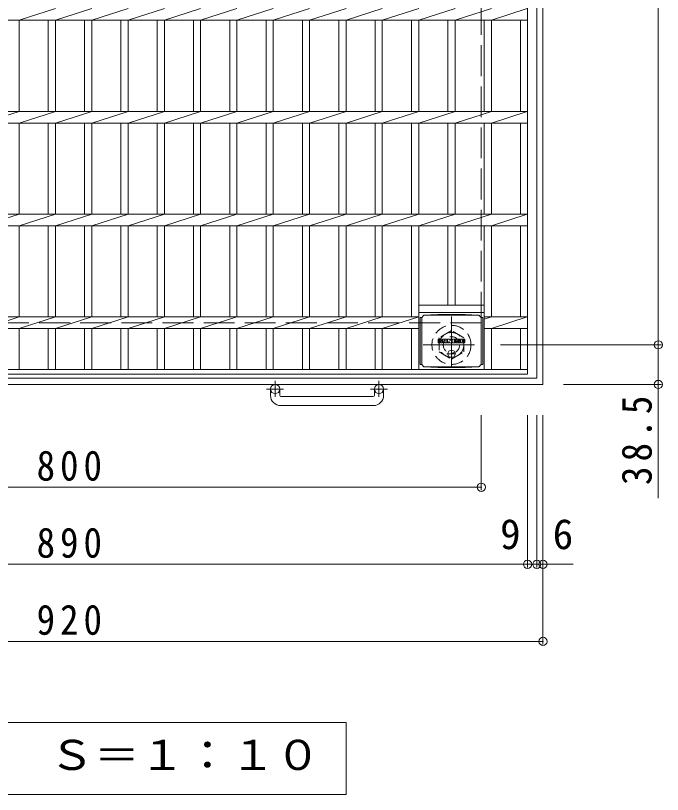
# Model space of a CAD drawing. Units: millimetres at full size, sheet at 1:10; details may follow other scales. Extents: x -2312 to 2340, y -1941 to 1789.
# Drawn here: x -950 to -321, y 254 to 1011 of the extents above; entities that cross this region are included whole.
import ezdxf
from ezdxf.enums import TextEntityAlignment as Align

# ---------------------------------------------------------------- set-up
doc = ezdxf.new("R2010")
doc.units = ezdxf.units.MM
doc.header["$LTSCALE"] = 10
doc.header["$PDMODE"] = 32
doc.header["$PDSIZE"] = 8
for name, pattern in [('CHAIN1', [8, 5, -1, 1, -1]), ('DASHED1', [1.8, 1.2, -0.6]), ('DASHED3', [4, 3, -1])]:
    doc.linetypes.add(name, pattern=pattern)
for name, color, linetype, lineweight in [('C-1', 2, 'Continuous', 9), ('C-2', 3, 'Continuous', 9), ('C-4', 7, 'Continuous', 9), ('C-5', 7, 'Continuous', 9), ('C-9', 2, 'Continuous', 9), ('C-F', 7, 'Continuous', 9)]:
    doc.layers.add(name, color=color, linetype=linetype, lineweight=lineweight)
doc.styles.add('ＭＳ ゴシック', font='')
doc.styles.get('ＭＳ ゴシック').set_extended_font_data('MS Gothic')

msp = doc.modelspace()

# ---------------------------------------------------------------- linework, layer by layer
at = {"layer": 'C-1'}
for p, q in [((-437.39, 652.46), (-437.39, 1572.46)), ((-443.39, 658.46), (-443.39, 1566.46)), ((-437.39, 652.46), (-1357.39, 652.46)), ((-443.39, 658.46), (-1351.39, 658.46)), ((-702.39, 641.86), (-702.39, 647.96)), ((-693.39, 641.86), (-693.39, 647.96)), ((-601.39, 641.86), (-601.39, 647.96)), ((-592.39, 641.86), (-592.39, 647.96)), ((-692.39, 640.86), (-602.39, 640.86)), ((-602.39, 631.86), (-692.39, 631.86))]:
    msp.add_line(p, q, dxfattribs=at)
at = {"layer": 'C-1', "linetype": 'DASHED3'}
msp.add_line((-497.39, 712.46), (-497.39, 1512.46), dxfattribs=at)
at = {"layer": 'C-1', "linetype": 'CHAIN1'}
for p, q in [((-526.39, 718.6), (-526.39, 663.32)), ((-554.03, 690.96), (-498.76, 690.96)), ((-697.89, 656.07), (-697.89, 640.47)), ((-596.89, 656.07), (-596.89, 640.47)), ((-689.73, 647.96), (-706.14, 647.96)), ((-588.73, 647.96), (-605.14, 647.96))]:
    msp.add_line(p, q, dxfattribs=at)
at = {"layer": 'C-1', "linetype": 'DASHED1'}
for p, q in [((-526.39, 704.82), (-538.39, 697.89)), ((-514.39, 697.89), (-526.39, 704.82)), ((-538.39, 697.89), (-538.39, 684.03)), ((-514.39, 684.03), (-514.39, 697.89)), ((-538.39, 684.03), (-526.39, 677.1)), ((-526.39, 677.1), (-514.39, 684.03))]:
    msp.add_line(p, q, dxfattribs=at)
at = {"layer": 'C-1', "linetype": 'DASHED3'}
msp.add_lwpolyline([(-497.39, 712.46), (-1297.39, 712.46), (-1297.39, 1512.46)], dxfattribs=at)
at = {"layer": 'C-1', "linetype": 'DASHED1'}
for radius in [19, 12, 8]:
    msp.add_circle((-526.39, 690.96), radius, dxfattribs=at)
at = {"layer": 'C-1'}
for centre in [(-697.89, 647.96), (-596.89, 647.96)]:
    msp.add_circle(centre, 4.5, dxfattribs=at)
for centre, radius, start, end in [((-692.39, 641.86), 10, 180, 270), ((-692.39, 641.86), 1, 180, 270), ((-602.39, 641.86), 10, 270, 0), ((-602.39, 641.86), 1, 270, 0)]:
    msp.add_arc(centre, radius, start, end, dxfattribs=at)
at = {"layer": 'C-2'}
for p, q in [((-452.39, 662.46), (-452.39, 1562.46)), ((-946.84, 1006.8), (-911.54, 1018.12)), ((-911.54, 1006.8), (-876.24, 1018.12)), ((-876.24, 1006.8), (-840.94, 1018.12)), ((-840.94, 1006.8), (-805.64, 1018.12)), ((-805.64, 1006.8), (-770.34, 1018.12)), ((-770.34, 1006.8), (-735.04, 1018.12)), ((-735.04, 1006.8), (-699.74, 1018.12)), ((-699.74, 1006.8), (-664.34, 1018.12)), ((-664.34, 1006.8), (-628.94, 1018.12)), ((-628.94, 1006.8), (-593.64, 1018.12)), ((-593.64, 1006.8), (-558.19, 1018.12)), ((-558.19, 1006.8), (-522.89, 1018.12)), ((-522.89, 1006.8), (-487.59, 1018.12)), ((-487.59, 1006.8), (-452.89, 1018.12)), ((-452.39, 1006.8), (-1342.39, 1006.8)), ((-946.84, 918.12), (-946.84, 1006.8)), ((-918.54, 918.12), (-918.54, 1006.8)), ((-911.54, 918.12), (-911.54, 1006.8)), ((-883.24, 918.12), (-883.24, 1006.8)), ((-876.24, 918.12), (-876.24, 1006.8)), ((-847.94, 918.12), (-847.94, 1006.8)), ((-840.94, 918.12), (-840.94, 1006.8)), ((-812.64, 918.12), (-812.64, 1006.8)), ((-805.64, 918.12), (-805.64, 1006.8)), ((-777.34, 918.12), (-777.34, 1006.8)), ((-770.34, 918.12), (-770.34, 1006.8)), ((-742.04, 918.12), (-742.04, 1006.8)), ((-735.04, 918.12), (-735.04, 1006.8)), ((-706.74, 918.12), (-706.74, 1006.8)), ((-699.74, 918.12), (-699.74, 1006.8)), ((-671.34, 918.12), (-671.34, 1006.8)), ((-664.34, 918.12), (-664.34, 1006.8)), ((-635.94, 918.12), (-635.94, 1006.8)), ((-628.94, 918.12), (-628.94, 1006.8)), ((-600.64, 918.12), (-600.64, 1006.8)), ((-593.64, 918.12), (-593.64, 1006.8)), ((-565.19, 918.12), (-565.19, 1006.8)), ((-558.19, 918.12), (-558.19, 1006.8)), ((-529.89, 918.12), (-529.89, 1006.8)), ((-522.89, 918.12), (-522.89, 1006.8)), ((-494.59, 918.12), (-494.59, 1006.8)), ((-487.59, 918.12), (-487.59, 1006.8)), ((-459.39, 918.12), (-459.39, 1006.8)), ((-452.39, 918.12), (-1342.39, 918.12)), ((-982.14, 906.8), (-946.84, 918.12)), ((-946.84, 906.8), (-911.54, 918.12)), ((-911.54, 906.8), (-876.24, 918.12)), ((-876.24, 906.8), (-840.94, 918.12)), ((-840.94, 906.8), (-805.64, 918.12)), ((-805.64, 906.8), (-770.34, 918.12)), ((-770.34, 906.8), (-735.04, 918.12)), ((-735.04, 906.8), (-699.74, 918.12)), ((-699.74, 906.8), (-664.34, 918.12)), ((-664.34, 906.8), (-628.94, 918.12)), ((-628.94, 906.8), (-593.64, 918.12)), ((-593.64, 906.8), (-558.19, 918.12)), ((-558.19, 906.8), (-522.89, 918.12)), ((-522.89, 906.8), (-487.59, 918.12)), ((-487.59, 906.8), (-452.89, 918.12)), ((-452.39, 906.8), (-1342.39, 906.8)), ((-946.84, 818.12), (-946.84, 906.8)), ((-918.54, 818.12), (-918.54, 906.8)), ((-911.54, 818.12), (-911.54, 906.8)), ((-883.24, 818.12), (-883.24, 906.8)), ((-876.24, 818.12), (-876.24, 906.8)), ((-847.94, 818.12), (-847.94, 906.8)), ((-840.94, 818.12), (-840.94, 906.8)), ((-812.64, 818.12), (-812.64, 906.8)), ((-805.64, 818.12), (-805.64, 906.8)), ((-777.34, 818.12), (-777.34, 906.8)), ((-770.34, 818.12), (-770.34, 906.8)), ((-742.04, 818.12), (-742.04, 906.8)), ((-735.04, 818.12), (-735.04, 906.8)), ((-706.74, 818.12), (-706.74, 906.8)), ((-699.74, 818.12), (-699.74, 906.8)), ((-671.34, 818.12), (-671.34, 906.8)), ((-664.34, 818.12), (-664.34, 906.8)), ((-635.94, 818.12), (-635.94, 906.8)), ((-628.94, 818.12), (-628.94, 906.8)), ((-600.64, 818.12), (-600.64, 906.8)), ((-593.64, 818.12), (-593.64, 906.8)), ((-565.19, 818.12), (-565.19, 906.8)), ((-558.19, 818.12), (-558.19, 906.8)), ((-529.89, 818.12), (-529.89, 906.8)), ((-522.89, 818.12), (-522.89, 906.8)), ((-494.59, 818.12), (-494.59, 906.8)), ((-487.59, 818.12), (-487.59, 906.8)), ((-459.39, 818.12), (-459.39, 906.8)), ((-452.39, 818.12), (-1342.39, 818.12)), ((-982.14, 806.8), (-946.84, 818.12)), ((-946.84, 806.8), (-911.54, 818.12)), ((-911.54, 806.8), (-876.24, 818.12)), ((-876.24, 806.8), (-840.94, 818.12)), ((-840.94, 806.8), (-805.64, 818.12)), ((-805.64, 806.8), (-770.34, 818.12)), ((-770.34, 806.8), (-735.04, 818.12)), ((-735.04, 806.8), (-699.74, 818.12)), ((-699.74, 806.8), (-664.34, 818.12)), ((-664.34, 806.8), (-628.94, 818.12)), ((-628.94, 806.8), (-593.64, 818.12)), ((-593.64, 806.8), (-558.19, 818.12)), ((-558.19, 806.8), (-522.89, 818.12)), ((-522.89, 806.8), (-487.59, 818.12)), ((-487.59, 806.8), (-452.89, 818.12)), ((-452.39, 806.8), (-1342.39, 806.8)), ((-946.84, 718.12), (-946.84, 806.8)), ((-918.54, 718.12), (-918.54, 806.8)), ((-911.54, 718.12), (-911.54, 806.8)), ((-883.24, 718.12), (-883.24, 806.8)), ((-876.24, 718.12), (-876.24, 806.8)), ((-847.94, 718.12), (-847.94, 806.8)), ((-840.94, 718.12), (-840.94, 806.8)), ((-812.64, 718.12), (-812.64, 806.8)), ((-805.64, 718.12), (-805.64, 806.8)), ((-777.34, 718.12), (-777.34, 806.8)), ((-770.34, 718.12), (-770.34, 806.8)), ((-742.04, 718.12), (-742.04, 806.8)), ((-735.04, 718.12), (-735.04, 806.8)), ((-706.74, 718.12), (-706.74, 806.8)), ((-699.74, 718.12), (-699.74, 806.8)), ((-671.34, 718.12), (-671.34, 806.8)), ((-664.34, 718.12), (-664.34, 806.8)), ((-635.94, 718.12), (-635.94, 806.8)), ((-628.94, 718.12), (-628.94, 806.8)), ((-600.64, 718.12), (-600.64, 806.8)), ((-593.64, 718.12), (-593.64, 806.8)), ((-565.19, 718.12), (-565.19, 806.8)), ((-558.19, 666.96), (-558.19, 806.8)), ((-529.89, 729.46), (-529.89, 806.8)), ((-522.89, 729.46), (-522.89, 806.8)), ((-494.59, 666.96), (-494.59, 806.8)), ((-487.59, 718.12), (-487.59, 806.8)), ((-459.39, 718.12), (-459.39, 806.8)), ((-558.19, 729.46), (-494.59, 729.46)), ((-558.19, 722.46), (-494.59, 722.46)), ((-558.19, 718.12), (-1236.59, 718.12)), ((-982.14, 706.8), (-946.84, 718.12)), ((-946.84, 706.8), (-911.54, 718.12)), ((-911.54, 706.8), (-876.24, 718.12)), ((-876.24, 706.8), (-840.94, 718.12)), ((-840.94, 706.8), (-805.64, 718.12)), ((-805.64, 706.8), (-770.34, 718.12)), ((-770.34, 706.8), (-735.04, 718.12)), ((-735.04, 706.8), (-699.74, 718.12)), ((-699.74, 706.8), (-664.34, 718.12)), ((-664.34, 706.8), (-628.94, 718.12)), ((-628.94, 706.8), (-593.64, 718.12)), ((-593.64, 706.8), (-558.19, 718.12)), ((-494.59, 715.87), (-487.59, 718.12)), ((-452.39, 718.12), (-494.59, 718.12)), ((-487.59, 706.8), (-452.89, 718.12)), ((-558.19, 706.8), (-1236.59, 706.8)), ((-946.84, 666.96), (-946.84, 706.8)), ((-918.54, 666.96), (-918.54, 706.8)), ((-911.54, 666.96), (-911.54, 706.8)), ((-883.24, 666.96), (-883.24, 706.8)), ((-876.24, 666.96), (-876.24, 706.8)), ((-847.94, 666.96), (-847.94, 706.8)), ((-840.94, 666.96), (-840.94, 706.8)), ((-812.64, 666.96), (-812.64, 706.8)), ((-805.64, 666.96), (-805.64, 706.8)), ((-777.34, 666.96), (-777.34, 706.8)), ((-770.34, 666.96), (-770.34, 706.8)), ((-742.04, 666.96), (-742.04, 706.8)), ((-735.04, 666.96), (-735.04, 706.8)), ((-706.74, 666.96), (-706.74, 706.8)), ((-699.74, 666.96), (-699.74, 706.8)), ((-671.34, 666.96), (-671.34, 706.8)), ((-664.34, 666.96), (-664.34, 706.8)), ((-635.94, 666.96), (-635.94, 706.8)), ((-628.94, 666.96), (-628.94, 706.8)), ((-600.64, 666.96), (-600.64, 706.8)), ((-593.64, 666.96), (-593.64, 706.8)), ((-565.19, 666.96), (-565.19, 706.8)), ((-452.39, 706.8), (-494.59, 706.8)), ((-487.59, 666.96), (-487.59, 706.8)), ((-459.39, 666.96), (-459.39, 706.8)), ((-452.39, 666.96), (-1342.39, 666.96)), ((-452.39, 662.46), (-1342.39, 662.46))]:
    msp.add_line(p, q, dxfattribs=at)
at = {"layer": 'C-4'}
for p, q in [((-325.22, 1533.96), (-325.22, 690.96)), ((-322.22, 690.96), (-478.76, 690.96)), ((-325.22, 690.96), (-325.22, 541.87)), ((-322.22, 652.46), (-417.39, 652.46)), ((-497.39, 549.46), (-497.39, 622.46)), ((-452.39, 474.46), (-452.39, 622.46)), ((-443.39, 474.46), (-443.39, 622.46)), ((-437.39, 399.46), (-437.39, 622.46)), ((-1297.39, 552.46), (-497.39, 552.46)), ((-1342.39, 477.46), (-452.39, 477.46)), ((-452.39, 477.46), (-443.39, 477.46)), ((-443.39, 477.46), (-407.92, 477.46)), ((-1357.39, 402.46), (-437.39, 402.46))]:
    msp.add_line(p, q, dxfattribs=at)
for p in [(-325.22, 690.96), (-325.22, 652.46), (-497.39, 552.46), (-452.39, 477.46), (-443.39, 477.46), (-437.39, 477.46), (-437.39, 402.46)]:
    msp.add_point(p, dxfattribs=at)
at = {"layer": 'C-5'}
for p, q in [((-1199.83, 323.59), (-628.83, 323.59)), ((-628.83, 323.59), (-628.83, 253.59)), ((-1199.83, 253.59), (-628.83, 253.59))]:
    msp.add_line(p, q, dxfattribs=at)
at = {"layer": 'C-9'}
for p, q in [((-553.14, 719.73), (-539.68, 720.41)), ((-513.11, 720.41), (-539.68, 720.41)), ((-499.64, 719.73), (-513.11, 720.41)), ((-555.14, 717.69), (-556.94, 717.69)), ((-556.94, 717.69), (-556.94, 671.77)), ((-555.14, 717.73), (-553.14, 719.73)), ((-555.14, 671.73), (-555.14, 717.73)), ((-553.14, 719.73), (-499.64, 719.73)), ((-497.64, 717.73), (-499.64, 719.73)), ((-497.64, 671.73), (-497.64, 717.73)), ((-497.64, 717.69), (-495.84, 717.69)), ((-495.84, 717.69), (-495.84, 671.77)), ((-555.14, 671.77), (-556.94, 671.77)), ((-555.14, 671.73), (-553.14, 669.73)), ((-553.14, 669.73), (-539.68, 669.05)), ((-553.14, 669.73), (-499.64, 669.73)), ((-513.11, 669.05), (-539.68, 669.05)), ((-499.64, 669.73), (-513.11, 669.05)), ((-497.64, 671.73), (-499.64, 669.73)), ((-497.64, 671.77), (-495.84, 671.77))]:
    msp.add_line(p, q, dxfattribs=at)
at = {"layer": 'C-9', "linetype": 'CHAIN1'}
for p, q in [((-522.04, 682.23), (-530.75, 682.23)), ((-526.39, 685.92), (-526.39, 678.54))]:
    msp.add_line(p, q, dxfattribs=at)
at = {"layer": 'C-9'}
msp.add_circle((-526.39, 682.23), 3.5, dxfattribs=at)
at = {"layer": 'C-F'}
for p, q in [((-539.4, 693.13), (-539.4, 696.49)), ((-537.72, 696.64), (-539.25, 696.64)), ((-539.25, 692.97), (-537.72, 692.97)), ((-537.56, 696.49), (-537.56, 695.56)), ((-537.56, 693.13), (-537.56, 694.22)), ((-537.07, 693.13), (-537.07, 694.22)), ((-537.06, 696.49), (-537.06, 695.56)), ((-536.91, 692.97), (-535.55, 692.97)), ((-535.56, 696.64), (-536.9, 696.64)), ((-535.4, 696.49), (-535.4, 695.7)), ((-535.4, 693.13), (-535.4, 694.06)), ((-534.73, 693.13), (-534.73, 696.12)), ((-533.23, 692.97), (-534.58, 692.97)), ((-531.42, 696.64), (-534.21, 696.64)), ((-533.07, 694.85), (-533.07, 695.39)), ((-533.07, 693.13), (-533.07, 693.55)), ((-532.61, 694.8), (-533.02, 694.8)), ((-532.56, 694.85), (-532.56, 695.39)), ((-532.56, 693.13), (-532.56, 693.55)), ((-532.4, 692.97), (-531.05, 692.97)), ((-530.9, 693.13), (-530.9, 696.12)), ((-530.22, 696.49), (-530.22, 693.13)), ((-530.07, 696.64), (-528.36, 696.64)), ((-529.06, 692.97), (-530.07, 692.97)), ((-528.91, 693.13), (-528.91, 694.04)), ((-528.42, 693.09), (-528.71, 694.07)), ((-526.39, 692.97), (-528.27, 692.97)), ((-528.21, 696.53), (-527.73, 695.04)), ((-527.57, 696.49), (-527.57, 695.06)), ((-527.41, 696.64), (-526.39, 696.64)), ((-526.24, 696.49), (-526.24, 693.13)), ((-525.73, 693.13), (-525.73, 696.49)), ((-525.57, 696.64), (-522.55, 696.64)), ((-525.57, 692.97), (-522.56, 692.97)), ((-522.55, 695.65), (-523.67, 695.65)), ((-522.55, 695.21), (-523.67, 695.21)), ((-522.55, 694.41), (-523.67, 694.41)), ((-522.56, 693.98), (-523.67, 693.98)), ((-522.41, 693.13), (-522.41, 693.82)), ((-522.39, 695.81), (-522.39, 696.49)), ((-522.39, 694.56), (-522.39, 695.05)), ((-521.89, 693.99), (-521.89, 693.5)), ((-521.73, 694.14), (-520.38, 694.14)), ((-518.41, 696.64), (-521.46, 696.64)), ((-519.88, 694.47), (-521.46, 694.47)), ((-518.31, 692.97), (-521.37, 692.97)), ((-520.23, 695.3), (-520.23, 695.71)), ((-520.22, 693.99), (-520.22, 693.88)), ((-520.07, 695.14), (-518.31, 695.14)), ((-519.72, 694.32), (-519.72, 693.88)), ((-519.71, 695.62), (-519.71, 695.71)), ((-519.56, 695.46), (-517.89, 695.46)), ((-517.89, 696.12), (-517.89, 695.46)), ((-517.38, 693.5), (-517.38, 696.12)), ((-513.91, 696.64), (-516.85, 696.64)), ((-513.91, 692.97), (-516.85, 692.97)), ((-515.7, 694.3), (-515.7, 695.32)), ((-515.06, 694.3), (-515.06, 695.32)), ((-513.38, 696.12), (-513.38, 693.5))]:
    msp.add_line(p, q, dxfattribs=at)
for centre, radius, start, end in [((-539.25, 696.49), 0.157, 90, 180), ((-539.25, 693.13), 0.157, 180, 270), ((-537.72, 696.49), 0.157, 0, 90), ((-537.72, 693.13), 0.157, 270, 0), ((-537.32, 694.22), 0.249, 0, 180), ((-537.31, 695.56), 0.251, 180, 0), ((-536.91, 693.13), 0.157, 180, 270), ((-536.9, 696.49), 0.157, 90, 180), ((-536.48, 694.89), 0.088, 97.33171, 266.57183), ((-536.78, 697.22), 2.27, 277.33171, 299.42073), ((-536.58, 693.16), 1.64, 53.71985, 86.57183), ((-535.92, 695.7), 0.524, 299.42073, 0), ((-535.92, 694.06), 0.524, 0, 53.71985), ((-535.56, 696.49), 0.157, 0, 90), ((-535.55, 693.13), 0.157, 270, 0), ((-534.58, 693.13), 0.157, 180, 270), ((-534.21, 696.12), 0.524, 90, 180), ((-533.23, 693.13), 0.157, 270, 0), ((-532.82, 695.39), 0.255, 0, 180), ((-532.82, 693.55), 0.255, 0, 180), ((-533.02, 694.85), 0.052, 180, 270), ((-532.61, 694.85), 0.052, 270, 0), ((-532.4, 693.13), 0.157, 180, 270), ((-531.42, 696.12), 0.524, 0, 90), ((-531.05, 693.13), 0.157, 270, 0), ((-530.07, 696.49), 0.157, 90, 180), ((-530.07, 693.13), 0.157, 180, 270), ((-529.06, 693.13), 0.157, 270, 0), ((-528.81, 694.04), 0.101, 16.48875, 180), ((-528.27, 693.13), 0.157, 196.48875, 270), ((-528.36, 696.49), 0.157, 17.75635, 90), ((-527.65, 695.06), 0.083, 197.75635, 0), ((-527.41, 696.49), 0.157, 90, 180), ((-526.39, 696.49), 0.157, 0, 90), ((-526.39, 693.13), 0.157, 270, 0), ((-525.57, 696.49), 0.157, 90, 180), ((-525.57, 693.13), 0.157, 180, 270), ((-523.67, 695.43), 0.22, 90, 270), ((-523.67, 694.19), 0.214, 90, 270), ((-522.56, 693.82), 0.157, 0, 90), ((-522.56, 693.13), 0.157, 270, 0), ((-522.55, 696.49), 0.157, 0, 90), ((-522.55, 695.81), 0.157, 270, 0), ((-522.55, 695.05), 0.157, 0, 90), ((-522.55, 694.56), 0.157, 270, 0), ((-519.51, 695.56), 2.38, 157.10112, 202.89888), ((-521.73, 693.99), 0.157, 90, 180), ((-521.37, 693.5), 0.524, 180, 270), ((-521.46, 696.38), 0.262, 90, 157.10112), ((-521.46, 694.74), 0.262, 202.89888, 270), ((-520.38, 693.99), 0.157, 0, 90), ((-519.97, 695.71), 0.259, 0, 180), ((-520.07, 695.3), 0.157, 180, 270), ((-519.97, 693.88), 0.25, 180, 0), ((-519.88, 694.32), 0.157, 0, 90), ((-519.56, 695.62), 0.157, 180, 270), ((-518.41, 696.12), 0.524, 0, 90), ((-518.31, 694.88), 0.262, 22.90802, 90), ((-518.31, 693.24), 0.262, 270, 337.09198), ((-520.26, 694.06), 2.37, 337.09198, 22.90802), ((-516.85, 696.12), 0.524, 90, 180), ((-516.85, 693.5), 0.524, 180, 270), ((-515.38, 695.32), 0.321, 0, 180), ((-515.38, 694.3), 0.321, 180, 0), ((-513.91, 696.12), 0.524, 0, 90), ((-513.91, 693.5), 0.524, 270, 0)]:
    msp.add_arc(centre, radius, start, end, dxfattribs=at)

# ---------------------------------------------------------------- texts
at = {"layer": 'C-4', "color": 2, "style": 'ＭＳ ゴシック'}
for s, p in [('9', (-479.1, 483.46)), ('6', (-427.92, 483.46))]:
    msp.add_text(s, height=29.33, dxfattribs=at).set_placement(p, align=Align.BOTTOM_LEFT)
at = {"layer": 'C-4', "color": 2, "insert": (-331.22, 554.59), "char_height": 29.33, "attachment_point": 7, "rotation": 90, "style": 'ＭＳ ゴシック'}
msp.add_mtext('\\T1.28;\\W0.9;38.5', dxfattribs=at)
at = {"layer": 'C-4', "color": 2, "char_height": 29.33, "attachment_point": 7, "style": 'ＭＳ ゴシック'}
for s, insert in [('\\T1.27;\\W0.9;800', (-929.89, 558.46)), ('\\T1.27;\\W0.9;890', (-929.89, 483.46)), ('\\T1.27;\\W0.9;920', (-929.89, 408.46))]:
    msp.add_mtext(s, dxfattribs=dict(at, insert=insert))
at = {"layer": 'C-5', "color": 2, "style": 'ＭＳ ゴシック', "width": 1.1}
msp.add_text('平面詳細図\u3000Ｓ＝１：１０', height=29.33, dxfattribs=at).set_placement((-1181.83, 268.59), align=Align.BOTTOM_LEFT)

doc.saveas('drawing.dxf')
